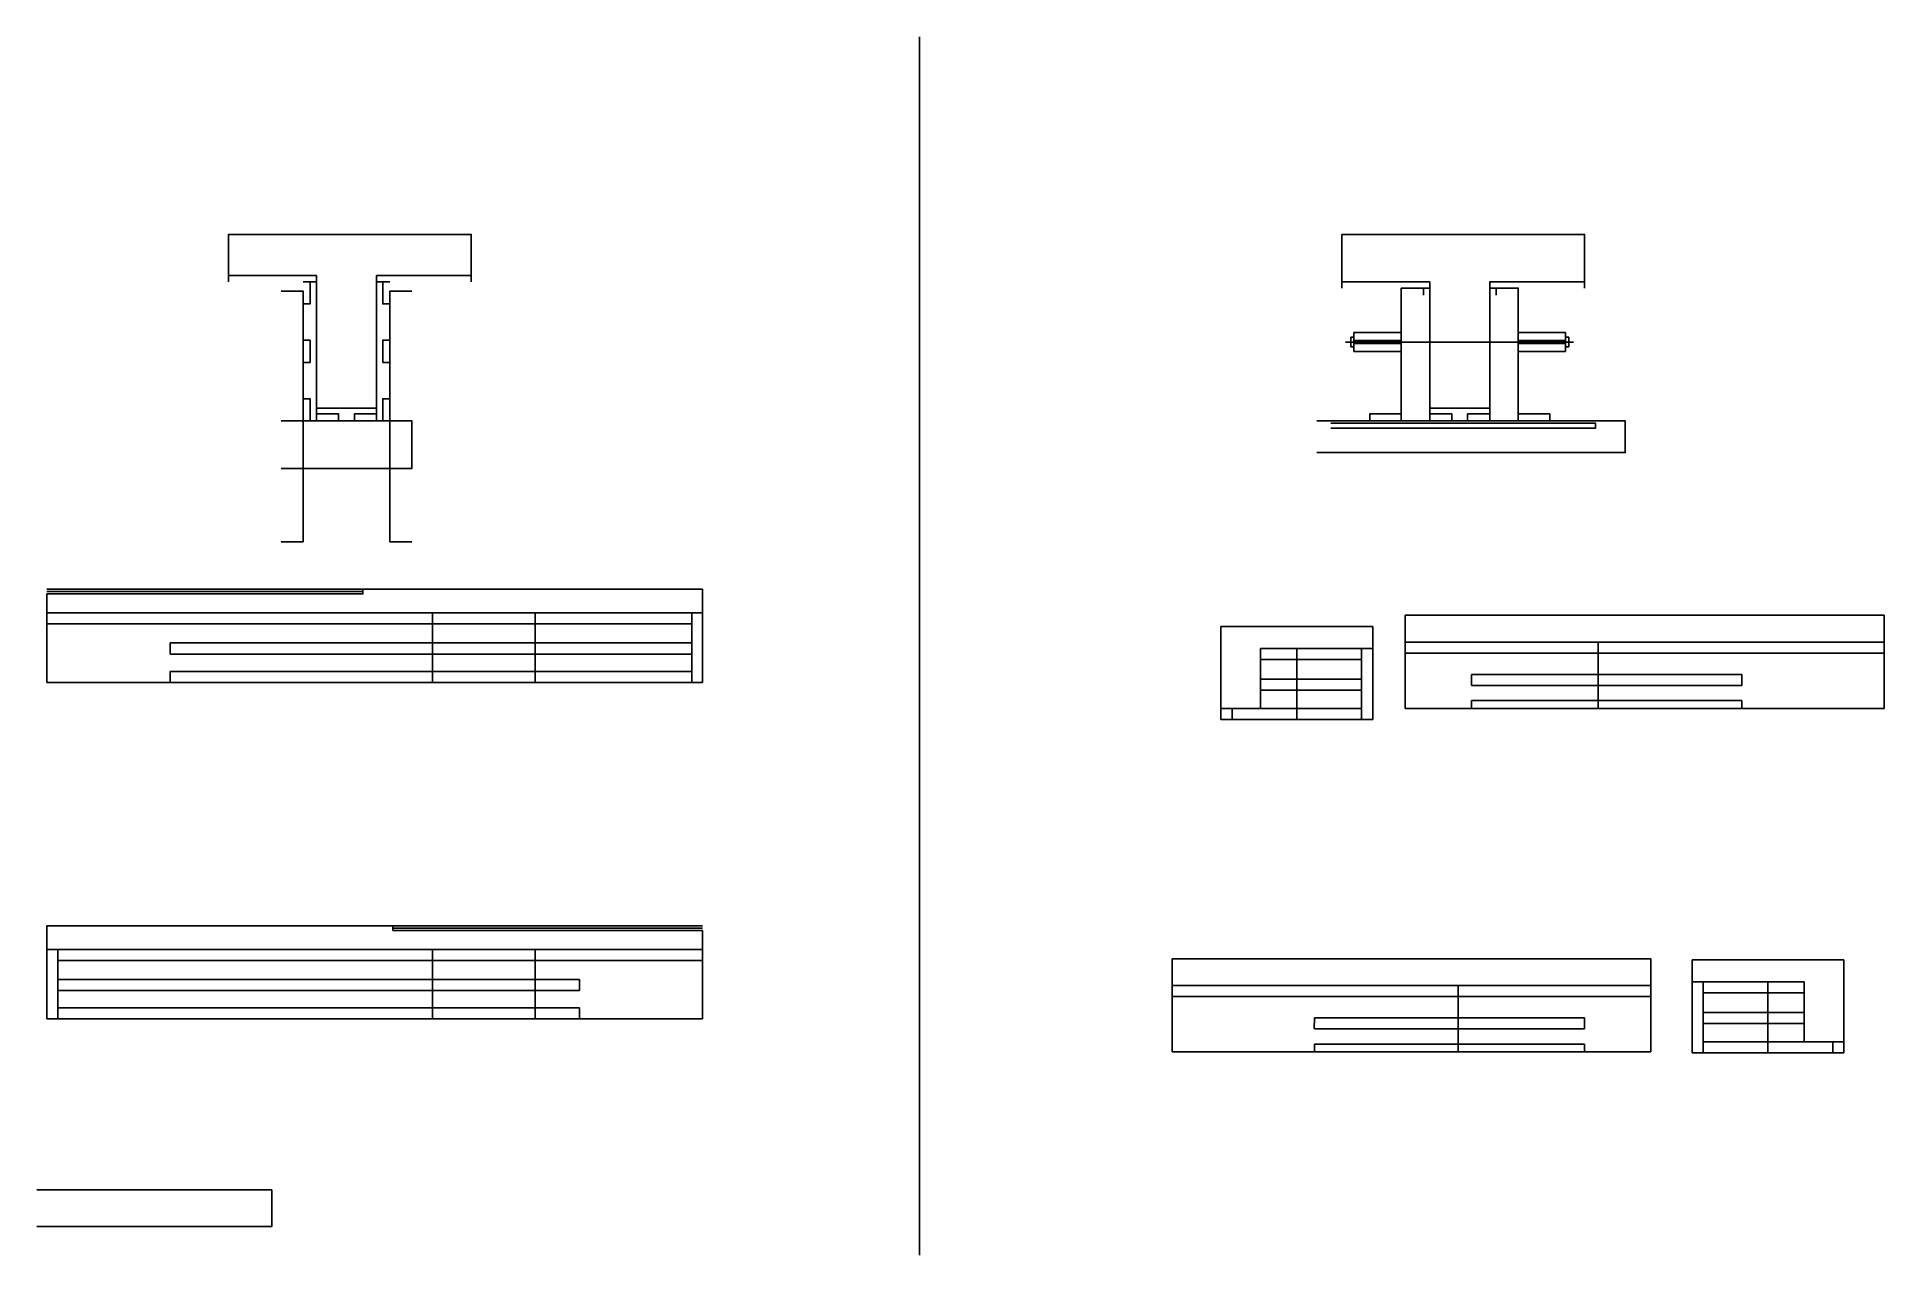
# Model space of a CAD drawing. Header units: metres. Extents: x 6444 to 7612, y 2792 to 3563.
import ezdxf

# ---------------------------------------------------------------- set-up
doc = ezdxf.new("R2010")
doc.units = ezdxf.units.M
for name, color, linetype in [('barrote', 7, 'Continuous'), ('CONCRETO', 7, 'Continuous'), ('COTA', 7, 'Continuous'), ('Madeira', 7, 'Continuous'), ('Painéis', 7, 'Continuous'), ('SARR_2.2x7', 7, 'Continuous'), ('SARR_3.5x7', 7, 'Continuous'), ('SARR_EDITAR', 7, 'Continuous'), ('SCO-___-LAJ', 7, 'Continuous'), ('TENSOR', 7, 'Continuous'), ('Texto Seção', 7, 'Continuous')]:
    doc.layers.add(name, color=color, linetype=linetype)

msp = doc.modelspace()

# ---------------------------------------------------------------- linework, layer by layer
at = {"color": 7, "lineweight": 25}
for p, q in [((7274.9, 3372.8), (7274.9, 3366.8)), ((7274.9, 3372.8), (7276.9, 3372.8)), ((7276.9, 3366.8), (7274.9, 3366.8)), ((7276.9, 3375.8), (7276.9, 3363.8)), ((7276.9, 3375.8), (7306.9, 3375.8)), ((7306.9, 3370.8), (7276.9, 3370.8)), ((7306.9, 3368.8), (7276.9, 3368.8)), ((7410.9, 3375.8), (7380.9, 3375.8)), ((7380.9, 3370.8), (7410.9, 3370.8)), ((7380.9, 3368.8), (7410.9, 3368.8)), ((7410.9, 3375.8), (7410.9, 3363.8)), ((7410.9, 3372.8), (7412.9, 3372.8)), ((7410.9, 3366.8), (7412.9, 3366.8)), ((7412.9, 3372.8), (7412.9, 3366.8)), ((7276.9, 3363.8), (7306.9, 3363.8)), ((7410.9, 3363.8), (7380.9, 3363.8))]:
    msp.add_line(p, q, dxfattribs=at)
at = {"layer": 'barrote', "color": 7, "lineweight": 25}
msp.add_lwpolyline([(7253.4, 3299.9), (7448.6, 3299.9), (7448.6, 3319.9), (7253.4, 3319.9)], dxfattribs=at)
at = {"layer": 'CONCRETO', "color": 7, "lineweight": 25}
for points in [[(6564.8, 3411.9), (6564.8, 3437.9), (6718.4, 3437.9), (6718.4, 3411.9), (6658.4, 3411.9), (6658.4, 3327.9), (6620.4, 3327.9), (6620.4, 3411.9)], [(7269.3, 3407.9), (7269.3, 3437.9), (7422.9, 3437.9), (7422.9, 3407.9), (7362.9, 3407.9), (7362.9, 3327.9), (7324.9, 3327.9), (7324.9, 3407.9)]]:
    msp.add_lwpolyline(points, dxfattribs=at)
at = {"layer": 'COTA', "color": 7, "lineweight": 25}
for p, q in [((7002.1, 3562.9), (7002.1, 2792.1)), ((6449.8, 3198.4), (6449.8, 3210.4)), ((6864.8, 3213.4), (6649.8, 3213.4)), ((6864.8, 3213.4), (6864.8, 3198.4)), ((7612.4, 3196.9), (7309.4, 3196.9)), ((7309.4, 3179.9), (7309.4, 3196.9)), ((7612.4, 3179.9), (7612.4, 3196.9)), ((7192.8, 3189.9), (7192.8, 3137.9)), ((7288.8, 3189.9), (7192.8, 3189.9)), ((7288.8, 3175.9), (7288.8, 3189.9)), ((6449.8, 3000.5), (6449.8, 2985.5)), ((6449.8, 3000.5), (6668.8, 3000.5)), ((6864.8, 2985.5), (6864.8, 2997.5)), ((7161.9, 2979.6), (7464.9, 2979.6)), ((7161.9, 2962.6), (7161.9, 2979.6)), ((7464.9, 2962.6), (7464.9, 2979.6)), ((7490.9, 2965), (7490.9, 2979)), ((7490.9, 2979), (7586.9, 2979)), ((7586.9, 2979), (7586.9, 2927))]:
    msp.add_line(p, q, dxfattribs=at)
at = {"layer": 'Madeira', "color": 7, "lineweight": 25}
for points in [[(6612, 3393.9), (6616.4, 3393.9), (6616.4, 3407.9), (6612, 3407.9)], [(6666.8, 3393.9), (6662.4, 3393.9), (6662.4, 3407.9), (6666.8, 3407.9)], [(7320.9, 3399.5), (7320.9, 3403.9), (7306.9, 3403.9), (7306.9, 3399.5)], [(7320.9, 3403.9), (7306.9, 3403.9), (7306.9, 3319.9), (7320.9, 3319.9)], [(7366.9, 3399.5), (7366.9, 3403.9), (7380.9, 3403.9), (7380.9, 3399.5)], [(7366.9, 3403.9), (7380.9, 3403.9), (7380.9, 3319.9), (7366.9, 3319.9)], [(6612, 3356.9), (6616.4, 3356.9), (6616.4, 3370.9), (6612, 3370.9)], [(6666.8, 3356.9), (6662.4, 3356.9), (6662.4, 3370.9), (6666.8, 3370.9)], [(6612, 3319.9), (6616.4, 3319.9), (6616.4, 3333.9), (6612, 3333.9)], [(6666.8, 3319.9), (6662.4, 3319.9), (6662.4, 3333.9), (6666.8, 3333.9)], [(6620.4, 3319.9), (6620.4, 3324.3), (6634.4, 3324.3), (6634.4, 3319.9)], [(6658.4, 3319.9), (6658.4, 3324.3), (6644.4, 3324.3), (6644.4, 3319.9)], [(7286.9, 3319.9), (7286.9, 3324.3), (7306.9, 3324.3), (7306.9, 3319.9)], [(7324.9, 3319.9), (7324.9, 3324.3), (7338.9, 3324.3), (7338.9, 3319.9)], [(7362.9, 3319.9), (7362.9, 3324.3), (7348.9, 3324.3), (7348.9, 3319.9)], [(7400.9, 3319.9), (7400.9, 3324.3), (7380.9, 3324.3), (7380.9, 3319.9)]]:
    msp.add_lwpolyline(points, dxfattribs=at)
at = {"layer": 'Painéis', "color": 7, "lineweight": 25}
for p, q in [((6449.8, 3198.4), (6864.8, 3198.4)), ((6449.8, 3154.4), (6449.8, 3198.4)), ((6693.8, 3154.4), (6693.8, 3198.4)), ((6758.8, 3154.4), (6758.8, 3198.4)), ((6864.8, 3154.4), (6864.8, 3198.4)), ((7612.4, 3179.9), (7309.4, 3179.9)), ((7309.4, 3137.9), (7309.4, 3179.9)), ((7431.4, 3137.9), (7431.4, 3179.9)), ((7612.4, 3137.9), (7612.4, 3179.9)), ((7288.8, 3175.9), (7217.8, 3175.9)), ((7217.8, 3175.9), (7217.8, 3137.9)), ((7240.8, 3130.9), (7240.8, 3175.9)), ((7288.8, 3130.9), (7288.8, 3175.9)), ((6449.8, 3154.4), (6864.8, 3154.4)), ((7192.8, 3130.9), (7192.8, 3137.9)), ((7217.8, 3137.9), (7192.8, 3137.9)), ((7612.4, 3137.9), (7309.4, 3137.9)), ((7288.8, 3130.9), (7192.8, 3130.9)), ((6864.8, 2985.5), (6449.8, 2985.5)), ((6449.8, 2941.5), (6449.8, 2985.5)), ((6693.8, 2941.5), (6693.8, 2985.5)), ((6758.8, 2941.5), (6758.8, 2985.5)), ((6864.8, 2941.5), (6864.8, 2985.5)), ((7161.9, 2962.6), (7464.9, 2962.6)), ((7161.9, 2920.6), (7161.9, 2962.6)), ((7342.9, 2920.6), (7342.9, 2962.6)), ((7464.9, 2920.6), (7464.9, 2962.6)), ((7490.9, 2965), (7561.9, 2965)), ((7490.9, 2920), (7490.9, 2965)), ((7538.9, 2920), (7538.9, 2965)), ((7561.9, 2965), (7561.9, 2927)), ((6864.8, 2941.5), (6449.8, 2941.5)), ((7561.9, 2927), (7586.9, 2927)), ((7586.9, 2920), (7586.9, 2927)), ((7161.9, 2920.6), (7464.9, 2920.6)), ((7490.9, 2920), (7586.9, 2920))]:
    msp.add_line(p, q, dxfattribs=at)
for points in [[(6620.4, 3407.9), (6620.4, 3411.9), (6564.8, 3411.9), (6564.8, 3407.9)], [(6616.4, 3407.9), (6620.4, 3407.9), (6620.4, 3319.9), (6616.4, 3319.9)], [(6718.4, 3407.9), (6718.4, 3411.9), (6658.4, 3411.9), (6658.4, 3407.9)], [(6662.4, 3407.9), (6658.4, 3407.9), (6658.4, 3319.9), (6662.4, 3319.9)], [(7324.9, 3403.9), (7324.9, 3407.9), (7269.3, 3407.9), (7269.3, 3403.9)], [(7320.9, 3403.9), (7324.9, 3403.9), (7324.9, 3319.9), (7320.9, 3319.9)], [(7422.9, 3403.9), (7422.9, 3407.9), (7362.9, 3407.9), (7362.9, 3403.9)], [(7366.9, 3403.9), (7362.9, 3403.9), (7362.9, 3319.9), (7366.9, 3319.9)], [(6658.4, 3324.3), (6658.4, 3327.9), (6620.4, 3327.9), (6620.4, 3324.3)], [(7362.9, 3324.3), (7362.9, 3327.9), (7324.9, 3327.9), (7324.9, 3324.3)], [(6449.8, 3213.4), (6649.8, 3213.4), (6649.8, 3210.4), (6449.8, 3210.4)], [(6864.8, 3000.5), (6668.8, 3000.5), (6668.8, 2997.5), (6864.8, 2997.5)]]:
    msp.add_lwpolyline(points, dxfattribs=at)
at = {"layer": 'SARR_2.2x7', "color": 7, "lineweight": 25}
for p, q in [((6449.8, 3191.4), (6693.8, 3191.4)), ((6693.8, 3191.4), (6758.8, 3191.4)), ((6758.8, 3191.4), (6857.9, 3191.4)), ((6857.9, 3154.4), (6857.9, 3198.4)), ((6527.8, 3179.4), (6693.8, 3179.4)), ((6527.8, 3172.4), (6527.8, 3179.4)), ((6527.8, 3172.4), (6693.8, 3172.4)), ((6693.8, 3179.4), (6758.8, 3179.4)), ((6693.8, 3172.4), (6758.8, 3172.4)), ((6758.8, 3179.4), (6857.9, 3179.4)), ((6758.8, 3172.4), (6857.9, 3172.4)), ((7217.8, 3168.9), (7240.8, 3168.9)), ((7240.8, 3168.9), (7281.9, 3168.9)), ((7281.8, 3130.9), (7281.8, 3175.9)), ((7309.4, 3172.9), (7431.4, 3172.9)), ((7612.4, 3172.9), (7431.4, 3172.9)), ((6527.8, 3161.4), (6693.8, 3161.4)), ((6527.8, 3154.4), (6527.8, 3161.4)), ((6693.8, 3161.4), (6758.8, 3161.4)), ((6758.8, 3161.4), (6857.9, 3161.4)), ((7217.8, 3156.5), (7240.8, 3156.5)), ((7240.8, 3156.5), (7281.9, 3156.5)), ((7431.4, 3159.5), (7351.4, 3159.5)), ((7351.4, 3159.5), (7351.4, 3152.5)), ((7522.4, 3159.5), (7431.4, 3159.5)), ((7522.4, 3159.5), (7522.5, 3152.5)), ((7217.8, 3149.5), (7240.8, 3149.5)), ((7240.8, 3149.5), (7281.9, 3149.5)), ((7431.4, 3152.5), (7351.4, 3152.5)), ((7522.4, 3152.5), (7431.4, 3152.5)), ((7192.8, 3137.9), (7240.8, 3137.9)), ((7199.8, 3130.9), (7199.8, 3137.9)), ((7240.8, 3137.9), (7281.9, 3137.9)), ((7431.4, 3142.9), (7351.4, 3142.9)), ((7351.4, 3142.9), (7351.4, 3137.9)), ((7522.4, 3142.9), (7431.4, 3142.9)), ((7522.4, 3142.9), (7522.4, 3137.9)), ((6456.8, 2941.5), (6456.8, 2985.5)), ((6693.8, 2978.5), (6456.8, 2978.5)), ((6758.8, 2978.5), (6693.8, 2978.5)), ((6864.8, 2978.5), (6758.8, 2978.5)), ((6693.8, 2966.5), (6456.8, 2966.5)), ((6693.8, 2959.5), (6456.8, 2959.5)), ((6758.8, 2966.5), (6693.8, 2966.5)), ((6758.8, 2959.5), (6693.8, 2959.5)), ((6786.8, 2966.5), (6758.8, 2966.5)), ((6786.8, 2959.5), (6758.8, 2959.5)), ((6786.8, 2959.5), (6786.8, 2966.5)), ((7497.9, 2920), (7497.9, 2965)), ((7538.9, 2958), (7497.9, 2958)), ((7561.9, 2958), (7538.9, 2958)), ((6693.8, 2948.5), (6456.8, 2948.5)), ((6758.8, 2948.5), (6693.8, 2948.5)), ((6786.8, 2948.5), (6758.8, 2948.5)), ((6786.8, 2941.5), (6786.8, 2948.5)), ((7161.9, 2955.6), (7342.9, 2955.6)), ((7464.9, 2955.6), (7342.9, 2955.6)), ((7538.9, 2945.6), (7497.9, 2945.6)), ((7561.9, 2945.6), (7538.9, 2945.6)), ((7251.9, 2942.2), (7251.8, 2935.3)), ((7251.9, 2942.2), (7342.9, 2942.2)), ((7251.9, 2935.2), (7342.9, 2935.2)), ((7342.9, 2942.2), (7422.9, 2942.2)), ((7342.9, 2935.2), (7422.9, 2935.2)), ((7422.9, 2942.2), (7422.9, 2935.3)), ((7538.9, 2938.6), (7497.9, 2938.6)), ((7561.9, 2938.6), (7538.9, 2938.6)), ((7251.9, 2925.6), (7342.9, 2925.6)), ((7251.9, 2925.6), (7251.9, 2920.6)), ((7342.9, 2925.6), (7422.9, 2925.6)), ((7422.9, 2925.6), (7422.9, 2920.6)), ((7538.9, 2927), (7497.9, 2927)), ((7586.9, 2927), (7538.9, 2927)), ((7579.9, 2920), (7579.9, 2927))]:
    msp.add_line(p, q, dxfattribs=at)
at = {"layer": 'SARR_3.5x7', "color": 7, "lineweight": 25}
for p, q in [((7431.4, 3177.7), (7431.4, 3137.9)), ((7342.9, 2960.4), (7342.9, 2920.6))]:
    msp.add_line(p, q, dxfattribs=at)
for points in [[(6598, 3401.9), (6612, 3401.9), (6612, 3243.4), (6598, 3243.4)], [(6680.8, 3401.9), (6666.8, 3401.9), (6666.8, 3243.4), (6680.8, 3243.4)], [(6598, 3319.9), (6680.8, 3319.9), (6680.8, 3289.8), (6598, 3289.8)]]:
    msp.add_lwpolyline(points, dxfattribs=at)
at = {"layer": 'SARR_EDITAR', "color": 7, "lineweight": 25}
for p, q in [((6649.8, 3211.9), (6449.8, 3211.9)), ((6668.8, 2999), (6864.8, 2999))]:
    msp.add_line(p, q, dxfattribs=at)
at = {"layer": 'SCO-___-LAJ', "color": 7, "lineweight": 25}
msp.add_lwpolyline([(7262.4, 3318.5), (7429.8, 3318.5), (7429.8, 3315.3), (7262.4, 3315.3)], dxfattribs=at)
at = {"layer": 'TENSOR', "color": 7, "lineweight": 25}
msp.add_line((7415.9, 3369.8), (7271.6, 3369.8), dxfattribs=at)
at = {"layer": 'Texto Seção', "color": 7, "lineweight": 25}
msp.add_lwpolyline([(6443.5, 2833.3), (6592.1, 2833.3), (6592.1, 2810.1), (6443.5, 2810.1)], dxfattribs=at)

doc.saveas('drawing.dxf')
